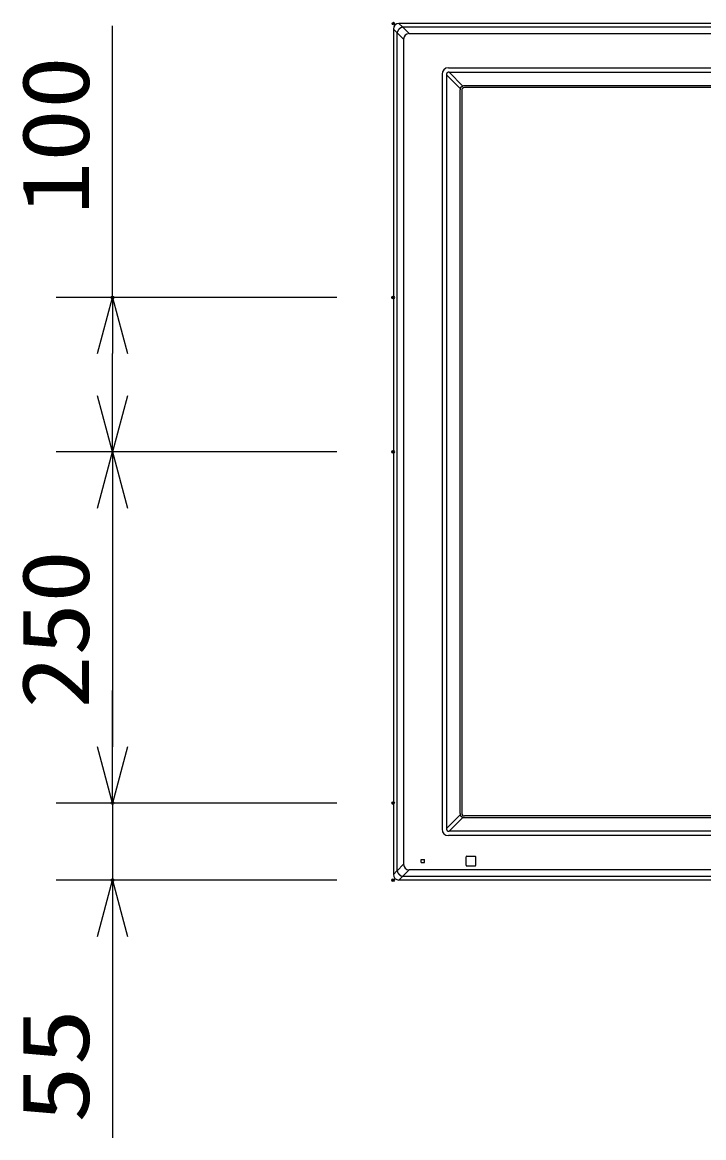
# Model space of a CAD drawing. Units: millimetres, scale not verified. Extents: x -63 to 63, y -57 to 57.
# Drawn here: x -52.96 to -28.67, y -7.04 to 32.67 of the extents above; entities that cross this region are included whole.
import ezdxf
from ezdxf.enums import TextEntityAlignment as Align

# ---------------------------------------------------------------- set-up
doc = ezdxf.new("R2010")
doc.units = ezdxf.units.MM
doc.header["$LTSCALE"] = 0.190236
doc.header["$PDMODE"] = 32
doc.header["$PDSIZE"] = 0.0951
for name, color, linetype in [('0-5_GAIKEI', 1, 'Continuous'), ('0-7_SUNPO', 3, 'Continuous'), ('0-8_DEFPOINTS', 7, 'Continuous')]:
    doc.layers.add(name, color=color, linetype=linetype)
doc.styles.add('ＭＳ ゴシック', font='')
doc.styles.get('ＭＳ ゴシック').set_extended_font_data('MS Gothic')

# ---------------------------------------------------------------- blocks, each defined once
blk = doc.blocks.new('_OPEN30')
at = {"layer": '0-7_SUNPO', "color": 7}
blk.add_line((0, 0), (-1, 0), dxfattribs=at)
blk.add_lwpolyline([(-1, 0.26795), (0, 0), (-1, -0.26795)], dxfattribs=at)

msp = doc.modelspace()

# ---------------------------------------------------------------- linework, layer by layer
at = {"layer": '0-5_GAIKEI'}
for p, q in [((-39.3971, 32.496), (-39.5325, 32.6314)), ((-39.7323, 32.4317), (-39.5969, 32.2963)), ((-39.5969, 32.2983), (-39.37, 32.0714)), ((-39.5969, 2.4645), (-39.5969, 32.2983)), ((-39.1723, 32.2692), (-39.3991, 32.496)), ((10.9347, 32.496), (-39.3991, 32.496)), ((-39.1723, 32.2692), (10.7078, 32.2692)), ((-39.37, 32.0714), (-39.37, 2.6913)), ((-37.7715, 31.0504), (9.3071, 31.0504)), ((-37.9962, 30.8257), (-37.9962, 3.9371)), ((-37.8377, 30.8187), (-37.8374, 30.8003)), ((-37.3497, 30.3104), (-37.8374, 30.8003)), ((-37.8374, 30.8003), (-37.8374, 3.9624)), ((-37.7469, 30.8916), (-37.7646, 30.8918)), ((-37.7469, 30.8916), (-37.2589, 30.4014)), ((-37.7469, 30.8916), (9.2824, 30.8916)), ((-37.3571, 4.4984), (-37.3571, 30.2644)), ((-37.2973, 30.2496), (-37.2973, 4.5131)), ((8.7483, 30.4087), (-37.2127, 30.4087)), ((8.7336, 30.3489), (-37.198, 30.3489)), ((-37.8374, 3.9624), (-37.3497, 4.4523)), ((8.7336, 4.4138), (-37.198, 4.4138)), ((-37.2589, 4.3614), (-37.7469, 3.8711)), ((-37.2127, 4.354), (8.7483, 4.354)), ((-37.8374, 3.9624), (-37.8377, 3.944)), ((9.3071, 3.7124), (-37.7715, 3.7124)), ((-37.7646, 3.8709), (-37.7469, 3.8711)), ((9.2824, 3.8711), (-37.7469, 3.8711)), ((-38.7385, 2.8626), (-38.626, 2.8626)), ((-38.7385, 2.7501), (-38.7385, 2.8626)), ((-38.626, 2.7501), (-38.626, 2.8626)), ((-37.1423, 2.6562), (-37.1423, 2.9564)), ((-37.1174, 2.9813), (-36.8172, 2.9813)), ((-36.7923, 2.6562), (-36.7923, 2.9564)), ((-39.5969, 2.4665), (-39.7323, 2.3311)), ((-39.37, 2.6913), (-39.5969, 2.4645)), ((-39.3991, 2.2667), (-39.1723, 2.4936)), ((10.7078, 2.4936), (-39.1723, 2.4936)), ((-38.7385, 2.7501), (-38.626, 2.7501)), ((-37.1174, 2.6313), (-36.8172, 2.6313)), ((-39.5325, 2.1313), (-39.3971, 2.2667)), ((-39.3991, 2.2667), (10.9347, 2.2667))]:
    msp.add_line(p, q, dxfattribs=at)
at = {"layer": '0-5_GAIKEI', "color": 7}
for p, q in [((11.0681, 32.6314), (-39.5325, 32.6314)), ((-39.7323, 32.4317), (-39.7323, 2.3311)), ((11.0681, 2.1313), (-39.5325, 2.1313))]:
    msp.add_line(p, q, dxfattribs=at)
at = {"layer": '0-5_GAIKEI'}
for points in [[(-39.5785, 32.361), (-39.5794, 32.3592), (-39.5803, 32.3574), (-39.5812, 32.3556), (-39.582, 32.3538), (-39.5829, 32.352), (-39.5837, 32.3502), (-39.5845, 32.3483), (-39.5852, 32.3465), (-39.586, 32.3447), (-39.5867, 32.3428), (-39.5874, 32.3409), (-39.5881, 32.3391), (-39.5888, 32.3372), (-39.5894, 32.3353), (-39.59, 32.3334), (-39.5906, 32.3315), (-39.5912, 32.3296), (-39.5918, 32.3277), (-39.5923, 32.3258), (-39.5928, 32.3238), (-39.5932, 32.3219), (-39.5937, 32.3199), (-39.5941, 32.318), (-39.5945, 32.316), (-39.5949, 32.3141), (-39.5952, 32.3121), (-39.5955, 32.3101), (-39.5958, 32.3082), (-39.5961, 32.3062), (-39.5963, 32.3042), (-39.5965, 32.3022), (-39.5967, 32.3002), (-39.5969, 32.2983)], [(-39.5327, 32.4234), (-39.5341, 32.422), (-39.5355, 32.4205), (-39.5368, 32.4191), (-39.5382, 32.4176), (-39.5395, 32.4161), (-39.5409, 32.4146), (-39.5422, 32.4132), (-39.5435, 32.4117), (-39.5448, 32.4102), (-39.5461, 32.4086), (-39.5474, 32.4071), (-39.5487, 32.4056), (-39.5499, 32.404), (-39.5512, 32.4025), (-39.5524, 32.4009), (-39.5537, 32.3994), (-39.5549, 32.3978), (-39.5561, 32.3962), (-39.5573, 32.3946), (-39.5585, 32.393), (-39.5597, 32.3914), (-39.5608, 32.3898), (-39.562, 32.3882), (-39.5631, 32.3865), (-39.5642, 32.3849), (-39.5654, 32.3833), (-39.5665, 32.3816), (-39.5675, 32.3799), (-39.5686, 32.3782), (-39.5697, 32.3766), (-39.5707, 32.3749), (-39.5718, 32.3732), (-39.5728, 32.3714), (-39.5738, 32.3697), (-39.5748, 32.368), (-39.5757, 32.3662), (-39.5767, 32.3645), (-39.5776, 32.3627), (-39.5785, 32.361)], [(-39.4723, 32.4719), (-39.474, 32.4709), (-39.4757, 32.4699), (-39.4774, 32.4688), (-39.4791, 32.4677), (-39.4808, 32.4667), (-39.4825, 32.4656), (-39.4841, 32.4645), (-39.4858, 32.4634), (-39.4874, 32.4622), (-39.4891, 32.4611), (-39.4907, 32.46), (-39.4923, 32.4588), (-39.4939, 32.4576), (-39.4955, 32.4564), (-39.4971, 32.4552), (-39.4987, 32.454), (-39.5003, 32.4528), (-39.5018, 32.4516), (-39.5034, 32.4503), (-39.5049, 32.4491), (-39.5065, 32.4478), (-39.508, 32.4465), (-39.5095, 32.4452), (-39.511, 32.4439), (-39.5125, 32.4426), (-39.514, 32.4413), (-39.5155, 32.44), (-39.517, 32.4387), (-39.5185, 32.4373), (-39.5199, 32.436), (-39.5214, 32.4346), (-39.5228, 32.4332), (-39.5243, 32.4318), (-39.5257, 32.4305), (-39.5271, 32.4291), (-39.5285, 32.4277), (-39.5299, 32.4262), (-39.5313, 32.4248), (-39.5327, 32.4234)], [(-39.3991, 32.496), (-39.4011, 32.4958), (-39.4031, 32.4956), (-39.4051, 32.4954), (-39.4071, 32.4952), (-39.409, 32.4949), (-39.411, 32.4946), (-39.413, 32.4943), (-39.415, 32.494), (-39.4169, 32.4936), (-39.4189, 32.4932), (-39.4208, 32.4928), (-39.4228, 32.4924), (-39.4247, 32.4919), (-39.4266, 32.4914), (-39.4286, 32.4909), (-39.4305, 32.4903), (-39.4324, 32.4898), (-39.4343, 32.4892), (-39.4362, 32.4885), (-39.4381, 32.4879), (-39.4399, 32.4872), (-39.4418, 32.4865), (-39.4437, 32.4858), (-39.4455, 32.4851), (-39.4474, 32.4844), (-39.4492, 32.4836), (-39.451, 32.4828), (-39.4529, 32.482), (-39.4547, 32.4812), (-39.4565, 32.4803), (-39.4583, 32.4794), (-39.4601, 32.4786), (-39.4618, 32.4777), (-39.4636, 32.4767), (-39.4654, 32.4758), (-39.4671, 32.4748), (-39.4689, 32.4739), (-39.4706, 32.4729), (-39.4723, 32.4719)], [(-37.8305, 30.8512), (-37.831, 30.8502), (-37.8314, 30.8493), (-37.8318, 30.8483), (-37.8322, 30.8474), (-37.8326, 30.8464), (-37.833, 30.8454), (-37.8334, 30.8444), (-37.8337, 30.8434), (-37.834, 30.8424), (-37.8344, 30.8415), (-37.8347, 30.8404), (-37.835, 30.8394), (-37.8352, 30.8384), (-37.8355, 30.8374), (-37.8357, 30.8364), (-37.836, 30.8354), (-37.8362, 30.8343), (-37.8364, 30.8333), (-37.8366, 30.8323), (-37.8368, 30.8313), (-37.8369, 30.8302), (-37.8371, 30.8292), (-37.8372, 30.8281), (-37.8373, 30.8271), (-37.8374, 30.826), (-37.8375, 30.825), (-37.8375, 30.824), (-37.8376, 30.8229), (-37.8376, 30.8219), (-37.8377, 30.8208), (-37.8377, 30.8198), (-37.8377, 30.8187)], [(-37.8035, 30.8811), (-37.8044, 30.8806), (-37.8053, 30.88), (-37.8062, 30.8794), (-37.807, 30.8788), (-37.8079, 30.8782), (-37.8087, 30.8776), (-37.8096, 30.877), (-37.8104, 30.8763), (-37.8112, 30.8757), (-37.812, 30.875), (-37.8128, 30.8743), (-37.8136, 30.8737), (-37.8144, 30.873), (-37.8152, 30.8722), (-37.8159, 30.8715), (-37.8167, 30.8708), (-37.8174, 30.87), (-37.8181, 30.8693), (-37.8188, 30.8685), (-37.8195, 30.8677), (-37.8202, 30.8669), (-37.8209, 30.8661), (-37.8216, 30.8653), (-37.8222, 30.8645), (-37.8229, 30.8637), (-37.8235, 30.8628), (-37.8241, 30.862), (-37.8247, 30.8611), (-37.8253, 30.8603), (-37.8259, 30.8594), (-37.8265, 30.8585), (-37.827, 30.8576), (-37.8276, 30.8567), (-37.8281, 30.8558), (-37.8286, 30.8549), (-37.8291, 30.854), (-37.8296, 30.8531), (-37.8301, 30.8521), (-37.8305, 30.8512)], [(-37.7646, 30.8918), (-37.7657, 30.8918), (-37.7667, 30.8918), (-37.7677, 30.8918), (-37.7688, 30.8917), (-37.7698, 30.8917), (-37.7709, 30.8916), (-37.7719, 30.8915), (-37.773, 30.8914), (-37.774, 30.8913), (-37.7751, 30.8912), (-37.7761, 30.891), (-37.7771, 30.8909), (-37.7782, 30.8907), (-37.7792, 30.8905), (-37.7802, 30.8903), (-37.7813, 30.8901), (-37.7823, 30.8899), (-37.7833, 30.8896), (-37.7843, 30.8894), (-37.7853, 30.8891), (-37.7863, 30.8888), (-37.7873, 30.8885), (-37.7883, 30.8882), (-37.7893, 30.8878), (-37.7903, 30.8875), (-37.7913, 30.8871), (-37.7923, 30.8867), (-37.7932, 30.8864), (-37.7942, 30.886), (-37.7952, 30.8855), (-37.7961, 30.8851), (-37.7971, 30.8847), (-37.798, 30.8842), (-37.799, 30.8837), (-37.7999, 30.8832), (-37.8008, 30.8827), (-37.8017, 30.8822), (-37.8026, 30.8817), (-37.8035, 30.8811)], [(-37.3497, 30.3104), (-37.3494, 30.3116), (-37.349, 30.3127), (-37.3486, 30.3139), (-37.3482, 30.315), (-37.3478, 30.3162), (-37.3474, 30.3173), (-37.347, 30.3185), (-37.3466, 30.3196), (-37.3461, 30.3207), (-37.3457, 30.3219), (-37.3452, 30.323), (-37.3447, 30.3241), (-37.3443, 30.3252), (-37.3438, 30.3263), (-37.3433, 30.3274), (-37.3428, 30.3286), (-37.3422, 30.3297), (-37.3417, 30.3307), (-37.3412, 30.3318), (-37.3406, 30.3329), (-37.3401, 30.334), (-37.3395, 30.3351), (-37.3389, 30.3362), (-37.3383, 30.3372), (-37.3377, 30.3383), (-37.3371, 30.3393), (-37.3365, 30.3404), (-37.3359, 30.3414), (-37.3353, 30.3425), (-37.3346, 30.3435), (-37.334, 30.3445), (-37.3333, 30.3455), (-37.3326, 30.3466), (-37.3319, 30.3476), (-37.3313, 30.3486), (-37.3306, 30.3496), (-37.3299, 30.3506), (-37.3291, 30.3515), (-37.3284, 30.3525)], [(-37.3284, 30.3525), (-37.3277, 30.3535), (-37.3269, 30.3545), (-37.3262, 30.3554), (-37.3254, 30.3564), (-37.3247, 30.3573), (-37.3239, 30.3583), (-37.3231, 30.3592), (-37.3223, 30.3601), (-37.3215, 30.361), (-37.3207, 30.3619), (-37.3199, 30.3628), (-37.3191, 30.3637), (-37.3182, 30.3646), (-37.3174, 30.3655), (-37.3165, 30.3664), (-37.3157, 30.3672), (-37.3148, 30.3681), (-37.3139, 30.3689), (-37.3131, 30.3698), (-37.3122, 30.3706), (-37.3113, 30.3714), (-37.3104, 30.3723), (-37.3095, 30.3731), (-37.3086, 30.3739), (-37.3076, 30.3747), (-37.3067, 30.3755), (-37.3058, 30.3762), (-37.3048, 30.377), (-37.3039, 30.3778), (-37.3029, 30.3785), (-37.302, 30.3792), (-37.301, 30.38), (-37.3, 30.3807), (-37.299, 30.3814), (-37.298, 30.3821), (-37.297, 30.3828), (-37.296, 30.3835), (-37.295, 30.3842), (-37.294, 30.3849)], [(-37.294, 30.3849), (-37.293, 30.3855), (-37.292, 30.3862), (-37.2909, 30.3868), (-37.2899, 30.3875), (-37.2888, 30.3881), (-37.2878, 30.3887), (-37.2867, 30.3893), (-37.2857, 30.3899), (-37.2846, 30.3905), (-37.2835, 30.3911), (-37.2825, 30.3917), (-37.2814, 30.3922), (-37.2803, 30.3928), (-37.2792, 30.3933), (-37.2781, 30.3938), (-37.277, 30.3944), (-37.2759, 30.3949), (-37.2748, 30.3954), (-37.2737, 30.3959), (-37.2726, 30.3963), (-37.2715, 30.3968), (-37.2703, 30.3973), (-37.2692, 30.3977), (-37.2681, 30.3982), (-37.2669, 30.3986), (-37.2658, 30.399), (-37.2646, 30.3994), (-37.2635, 30.3998), (-37.2623, 30.4002), (-37.2612, 30.4006), (-37.26, 30.401), (-37.2589, 30.4014), (-37.2589, 30.4014)], [(-37.3333, 4.4172), (-37.334, 4.4182), (-37.3346, 4.4192), (-37.3353, 4.4203), (-37.3359, 4.4213), (-37.3365, 4.4223), (-37.3371, 4.4234), (-37.3377, 4.4245), (-37.3383, 4.4255), (-37.3389, 4.4266), (-37.3395, 4.4277), (-37.3401, 4.4287), (-37.3406, 4.4298), (-37.3412, 4.4309), (-37.3417, 4.432), (-37.3422, 4.4331), (-37.3428, 4.4342), (-37.3433, 4.4353), (-37.3438, 4.4364), (-37.3443, 4.4375), (-37.3447, 4.4386), (-37.3452, 4.4397), (-37.3457, 4.4409), (-37.3461, 4.442), (-37.3466, 4.4431), (-37.347, 4.4443), (-37.3474, 4.4454), (-37.3478, 4.4466), (-37.3482, 4.4477), (-37.3486, 4.4489), (-37.349, 4.45), (-37.3494, 4.4512), (-37.3497, 4.4523)], [(-37.301, 4.3827), (-37.302, 4.3835), (-37.3029, 4.3842), (-37.3039, 4.385), (-37.3048, 4.3857), (-37.3058, 4.3865), (-37.3067, 4.3873), (-37.3076, 4.3881), (-37.3086, 4.3889), (-37.3095, 4.3897), (-37.3104, 4.3905), (-37.3113, 4.3913), (-37.3122, 4.3921), (-37.3131, 4.3929), (-37.3139, 4.3938), (-37.3148, 4.3946), (-37.3157, 4.3955), (-37.3165, 4.3964), (-37.3174, 4.3972), (-37.3182, 4.3981), (-37.3191, 4.399), (-37.3199, 4.3999), (-37.3207, 4.4008), (-37.3215, 4.4017), (-37.3223, 4.4026), (-37.3231, 4.4035), (-37.3239, 4.4045), (-37.3247, 4.4054), (-37.3254, 4.4064), (-37.3262, 4.4073), (-37.3269, 4.4083), (-37.3277, 4.4092), (-37.3284, 4.4102), (-37.3291, 4.4112), (-37.3299, 4.4122), (-37.3306, 4.4132), (-37.3313, 4.4142), (-37.3319, 4.4152), (-37.3326, 4.4162), (-37.3333, 4.4172)], [(-37.2589, 4.3614), (-37.26, 4.3617), (-37.2612, 4.3621), (-37.2623, 4.3625), (-37.2635, 4.3629), (-37.2646, 4.3633), (-37.2658, 4.3637), (-37.2669, 4.3641), (-37.2681, 4.3646), (-37.2692, 4.365), (-37.2703, 4.3655), (-37.2715, 4.3659), (-37.2726, 4.3664), (-37.2737, 4.3669), (-37.2748, 4.3674), (-37.2759, 4.3679), (-37.277, 4.3684), (-37.2781, 4.3689), (-37.2792, 4.3694), (-37.2803, 4.37), (-37.2814, 4.3705), (-37.2825, 4.3711), (-37.2835, 4.3716), (-37.2846, 4.3722), (-37.2857, 4.3728), (-37.2867, 4.3734), (-37.2878, 4.374), (-37.2888, 4.3746), (-37.2899, 4.3753), (-37.2909, 4.3759), (-37.292, 4.3765), (-37.293, 4.3772), (-37.294, 4.3779), (-37.295, 4.3785), (-37.296, 4.3792), (-37.297, 4.3799), (-37.298, 4.3806), (-37.299, 4.3813), (-37.3, 4.382), (-37.301, 4.3827)], [(-37.8377, 3.944), (-37.8377, 3.943), (-37.8377, 3.9419), (-37.8376, 3.9409), (-37.8376, 3.9398), (-37.8375, 3.9388), (-37.8375, 3.9377), (-37.8374, 3.9367), (-37.8373, 3.9356), (-37.8372, 3.9346), (-37.8371, 3.9336), (-37.8369, 3.9325), (-37.8368, 3.9315), (-37.8366, 3.9304), (-37.8364, 3.9294), (-37.8362, 3.9284), (-37.836, 3.9274), (-37.8357, 3.9263), (-37.8355, 3.9253), (-37.8352, 3.9243), (-37.835, 3.9233), (-37.8347, 3.9223), (-37.8344, 3.9213), (-37.834, 3.9203), (-37.8337, 3.9193), (-37.8334, 3.9183), (-37.833, 3.9173), (-37.8326, 3.9163), (-37.8322, 3.9154), (-37.8318, 3.9144), (-37.8314, 3.9134), (-37.831, 3.9125), (-37.8305, 3.9115), (-37.8301, 3.9106), (-37.8296, 3.9097), (-37.8291, 3.9087), (-37.8286, 3.9078), (-37.8281, 3.9069), (-37.8276, 3.906), (-37.827, 3.9051)], [(-37.827, 3.9051), (-37.8265, 3.9042), (-37.8259, 3.9033), (-37.8253, 3.9025), (-37.8247, 3.9016), (-37.8241, 3.9007), (-37.8235, 3.8999), (-37.8229, 3.899), (-37.8222, 3.8982), (-37.8216, 3.8974), (-37.8209, 3.8966), (-37.8202, 3.8958), (-37.8195, 3.895), (-37.8188, 3.8942), (-37.8181, 3.8935), (-37.8174, 3.8927), (-37.8167, 3.892), (-37.8159, 3.8912), (-37.8152, 3.8905), (-37.8144, 3.8898), (-37.8136, 3.8891), (-37.8128, 3.8884), (-37.812, 3.8877), (-37.8112, 3.887), (-37.8104, 3.8864), (-37.8096, 3.8857), (-37.8087, 3.8851), (-37.8079, 3.8845), (-37.807, 3.8839), (-37.8062, 3.8833), (-37.8053, 3.8827), (-37.8044, 3.8821), (-37.8035, 3.8816), (-37.8026, 3.881), (-37.8017, 3.8805), (-37.8008, 3.88), (-37.7999, 3.8795), (-37.799, 3.879), (-37.798, 3.8785), (-37.7971, 3.8781)], [(-37.7971, 3.8781), (-37.7961, 3.8776), (-37.7952, 3.8772), (-37.7942, 3.8768), (-37.7932, 3.8764), (-37.7923, 3.876), (-37.7913, 3.8756), (-37.7903, 3.8752), (-37.7893, 3.8749), (-37.7883, 3.8746), (-37.7873, 3.8742), (-37.7863, 3.8739), (-37.7853, 3.8736), (-37.7843, 3.8734), (-37.7833, 3.8731), (-37.7823, 3.8729), (-37.7813, 3.8726), (-37.7802, 3.8724), (-37.7792, 3.8722), (-37.7782, 3.872), (-37.7771, 3.8719), (-37.7761, 3.8717), (-37.7751, 3.8716), (-37.774, 3.8714), (-37.773, 3.8713), (-37.7719, 3.8712), (-37.7709, 3.8711), (-37.7698, 3.8711), (-37.7688, 3.871), (-37.7677, 3.871), (-37.7667, 3.8709), (-37.7657, 3.8709), (-37.7646, 3.8709), (-37.7646, 3.8709)], [(-39.5969, 2.4645), (-39.5967, 2.4625), (-39.5965, 2.4605), (-39.5963, 2.4585), (-39.5961, 2.4565), (-39.5958, 2.4546), (-39.5955, 2.4526), (-39.5952, 2.4506), (-39.5949, 2.4487), (-39.5945, 2.4467), (-39.5941, 2.4447), (-39.5937, 2.4428), (-39.5932, 2.4408), (-39.5928, 2.4389), (-39.5923, 2.437), (-39.5918, 2.435), (-39.5912, 2.4331), (-39.5906, 2.4312), (-39.59, 2.4293), (-39.5894, 2.4274), (-39.5888, 2.4255), (-39.5881, 2.4237), (-39.5874, 2.4218), (-39.5867, 2.4199), (-39.586, 2.4181), (-39.5852, 2.4162), (-39.5845, 2.4144), (-39.5837, 2.4126), (-39.5829, 2.4107), (-39.582, 2.4089), (-39.5812, 2.4071), (-39.5803, 2.4053), (-39.5794, 2.4036), (-39.5785, 2.4018), (-39.5776, 2.4), (-39.5767, 2.3982), (-39.5757, 2.3965), (-39.5748, 2.3948), (-39.5738, 2.393), (-39.5728, 2.3913)], [(-39.5728, 2.3913), (-39.5718, 2.3896), (-39.5707, 2.3879), (-39.5697, 2.3862), (-39.5686, 2.3845), (-39.5676, 2.3828), (-39.5665, 2.3811), (-39.5654, 2.3795), (-39.5643, 2.3778), (-39.5631, 2.3762), (-39.562, 2.3745), (-39.5608, 2.3729), (-39.5597, 2.3713), (-39.5585, 2.3697), (-39.5573, 2.3681), (-39.5561, 2.3665), (-39.5549, 2.3649), (-39.5537, 2.3634), (-39.5524, 2.3618), (-39.5512, 2.3602), (-39.5499, 2.3587), (-39.5487, 2.3571), (-39.5474, 2.3556), (-39.5461, 2.3541), (-39.5448, 2.3526), (-39.5435, 2.3511), (-39.5422, 2.3496), (-39.5409, 2.3481), (-39.5395, 2.3466), (-39.5382, 2.3451), (-39.5368, 2.3437), (-39.5355, 2.3422), (-39.5341, 2.3408), (-39.5327, 2.3393), (-39.5313, 2.3379), (-39.5299, 2.3365), (-39.5285, 2.3351), (-39.5271, 2.3337), (-39.5257, 2.3323), (-39.5243, 2.3309)], [(-39.5243, 2.3309), (-39.5228, 2.3295), (-39.5214, 2.3281), (-39.5199, 2.3268), (-39.5185, 2.3254), (-39.517, 2.3241), (-39.5155, 2.3227), (-39.514, 2.3214), (-39.5125, 2.3201), (-39.511, 2.3188), (-39.5095, 2.3175), (-39.508, 2.3162), (-39.5065, 2.3149), (-39.5049, 2.3137), (-39.5034, 2.3124), (-39.5018, 2.3112), (-39.5003, 2.3099), (-39.4987, 2.3087), (-39.4971, 2.3075), (-39.4955, 2.3063), (-39.4939, 2.3051), (-39.4923, 2.3039), (-39.4907, 2.3028), (-39.4891, 2.3016), (-39.4874, 2.3005), (-39.4858, 2.2994), (-39.4841, 2.2982), (-39.4825, 2.2971), (-39.4808, 2.2961), (-39.4791, 2.295), (-39.4774, 2.2939), (-39.4757, 2.2929), (-39.474, 2.2919), (-39.4723, 2.2908), (-39.4706, 2.2898), (-39.4689, 2.2889), (-39.4671, 2.2879), (-39.4654, 2.2869), (-39.4636, 2.286), (-39.4618, 2.2851)], [(-39.4618, 2.2851), (-39.4601, 2.2842), (-39.4583, 2.2833), (-39.4565, 2.2824), (-39.4547, 2.2816), (-39.4529, 2.2808), (-39.451, 2.2799), (-39.4492, 2.2792), (-39.4474, 2.2784), (-39.4455, 2.2776), (-39.4437, 2.2769), (-39.4418, 2.2762), (-39.4399, 2.2755), (-39.4381, 2.2748), (-39.4362, 2.2742), (-39.4343, 2.2736), (-39.4324, 2.273), (-39.4305, 2.2724), (-39.4286, 2.2718), (-39.4266, 2.2713), (-39.4247, 2.2708), (-39.4228, 2.2704), (-39.4208, 2.2699), (-39.4189, 2.2695), (-39.4169, 2.2691), (-39.415, 2.2687), (-39.413, 2.2684), (-39.411, 2.2681), (-39.409, 2.2678), (-39.4071, 2.2675), (-39.4051, 2.2673), (-39.4031, 2.2671), (-39.4011, 2.2669), (-39.3991, 2.2667)]]:
    msp.add_lwpolyline(points, dxfattribs=at)
at = {"layer": '0-5_GAIKEI', "color": 7}
for centre, major_axis in [((-39.532, 32.4311), (-0.1418, 0.1418)), ((-39.532, 2.3316), (-0.1418, -0.1418))]:
    msp.add_ellipse(centre, major_axis=major_axis, ratio=0.997265, start_param=5.4991567, end_param=7.0672139, dxfattribs=at)
at = {"layer": '0-5_GAIKEI'}
for centre, major_axis, ratio, start_param, end_param in [((-38.8108, 31.7099), (-0.5022, 0.5022), 0.49281, 5.8722213, 6.6941493), ((-37.7709, 30.825), (-0.1595, 0.1595), 0.997265, 5.4991567, 7.0672139), ((-37.2042, 30.2604), (-0.1285, 0.0852), 0.971946, 0.2617773, 0.5726098), ((-37.1965, 30.2481), (-0.0718, 0.0718), 0.985257, 5.5052135, 7.0611571), ((-37.2088, 30.2559), (-0.0853, 0.1284), 0.972012, 5.7100904, 6.0216223), ((-37.2042, 4.5023), (-0.1285, -0.0852), 0.971946, 5.7105755, 6.021408), ((-37.1965, 4.5146), (-0.0718, -0.0718), 0.985257, 5.5052135, 7.0611571), ((-37.2088, 4.5069), (-0.0853, -0.1284), 0.972012, 0.261563, 0.5730949), ((-37.7709, 3.9377), (-0.1595, -0.1595), 0.997265, 5.4991567, 7.0672139), ((-37.1172, 2.9562), (-0.0178, 0.0178), 0.992433, 5.5015852, 7.0647854), ((-36.8174, 2.9562), (-0.0178, -0.0178), 0.992433, 2.3599926, 3.9231927), ((-38.8108, 3.0528), (-0.5022, -0.5022), 0.49281, 5.8722213, 6.6941493), ((-37.1172, 2.6564), (-0.0178, -0.0178), 0.992433, 5.5015852, 7.0647854), ((-36.8174, 2.6564), (-0.0178, 0.0178), 0.992433, 2.3599926, 3.9231927)]:
    msp.add_ellipse(centre, major_axis=major_axis, ratio=ratio, start_param=start_param, end_param=end_param, dxfattribs=at)
at = {"layer": '0-7_SUNPO'}
for p, q in [((-49.7445, 22.8737), (-49.7445, 32.5404)), ((-41.7445, 22.8737), (-51.7445, 22.8737)), ((-49.7445, 19.3737), (-49.7445, 20.8737)), ((-41.7445, 17.3737), (-51.7445, 17.3737)), ((-41.7445, 17.3737), (-51.7445, 17.3737)), ((-49.7445, 15.3737), (-49.7445, 6.8737)), ((-49.7445, 6.8737), (-49.7445, 8.8737)), ((-41.7445, 4.8737), (-51.7445, 4.8737)), ((-41.7445, 4.8737), (-51.7445, 4.8737)), ((-49.7445, 4.8737), (-49.7445, 2.1237)), ((-41.7445, 2.1237), (-51.7445, 2.1237)), ((-49.7445, 0.1236), (-49.7445, -7.043))]:
    msp.add_line(p, q, dxfattribs=at)
at = {"layer": '0-7_SUNPO', "color": 7}
msp.add_point((-39.7323, 32.6234), dxfattribs=at)
at = {"layer": '0-8_DEFPOINTS'}
for p in [(-49.7445, 22.8737), (-39.7445, 22.8737), (-39.7445, 17.3737), (-39.7445, 17.3737), (-49.7445, 4.8737), (-39.7445, 4.8737), (-49.7445, 2.1237), (-39.7445, 2.1237)]:
    msp.add_point(p, dxfattribs=at)

# ---------------------------------------------------------------- block references
at = {"layer": '0-7_SUNPO', "xscale": 2, "yscale": 2}
for p, rotation in [((-49.7445, 22.8737), 90), ((-49.7445, 17.3737), 270), ((-49.7445, 17.3737), 90), ((-49.7445, 4.8737), 270), ((-49.7445, 4.8737), 270), ((-49.7445, 2.1237), 90)]:
    msp.add_blockref('_OPEN30', p, dxfattribs=dict(at, rotation=rotation))

# ---------------------------------------------------------------- texts
at = {"layer": '0-7_SUNPO', "style": 'ＭＳ ゴシック'}
for s, width, p in [('100', 1.15, (-49.8541, 25.8199)), ('250', 1.15, (-49.8541, 8.2365)), ('55', 1.25, (-49.8541, -6.5266))]:
    msp.add_text(s, height=2.406, rotation=90, dxfattribs=dict(at, width=width)).set_placement(p, align=Align.BOTTOM_LEFT)

doc.saveas('drawing.dxf')
